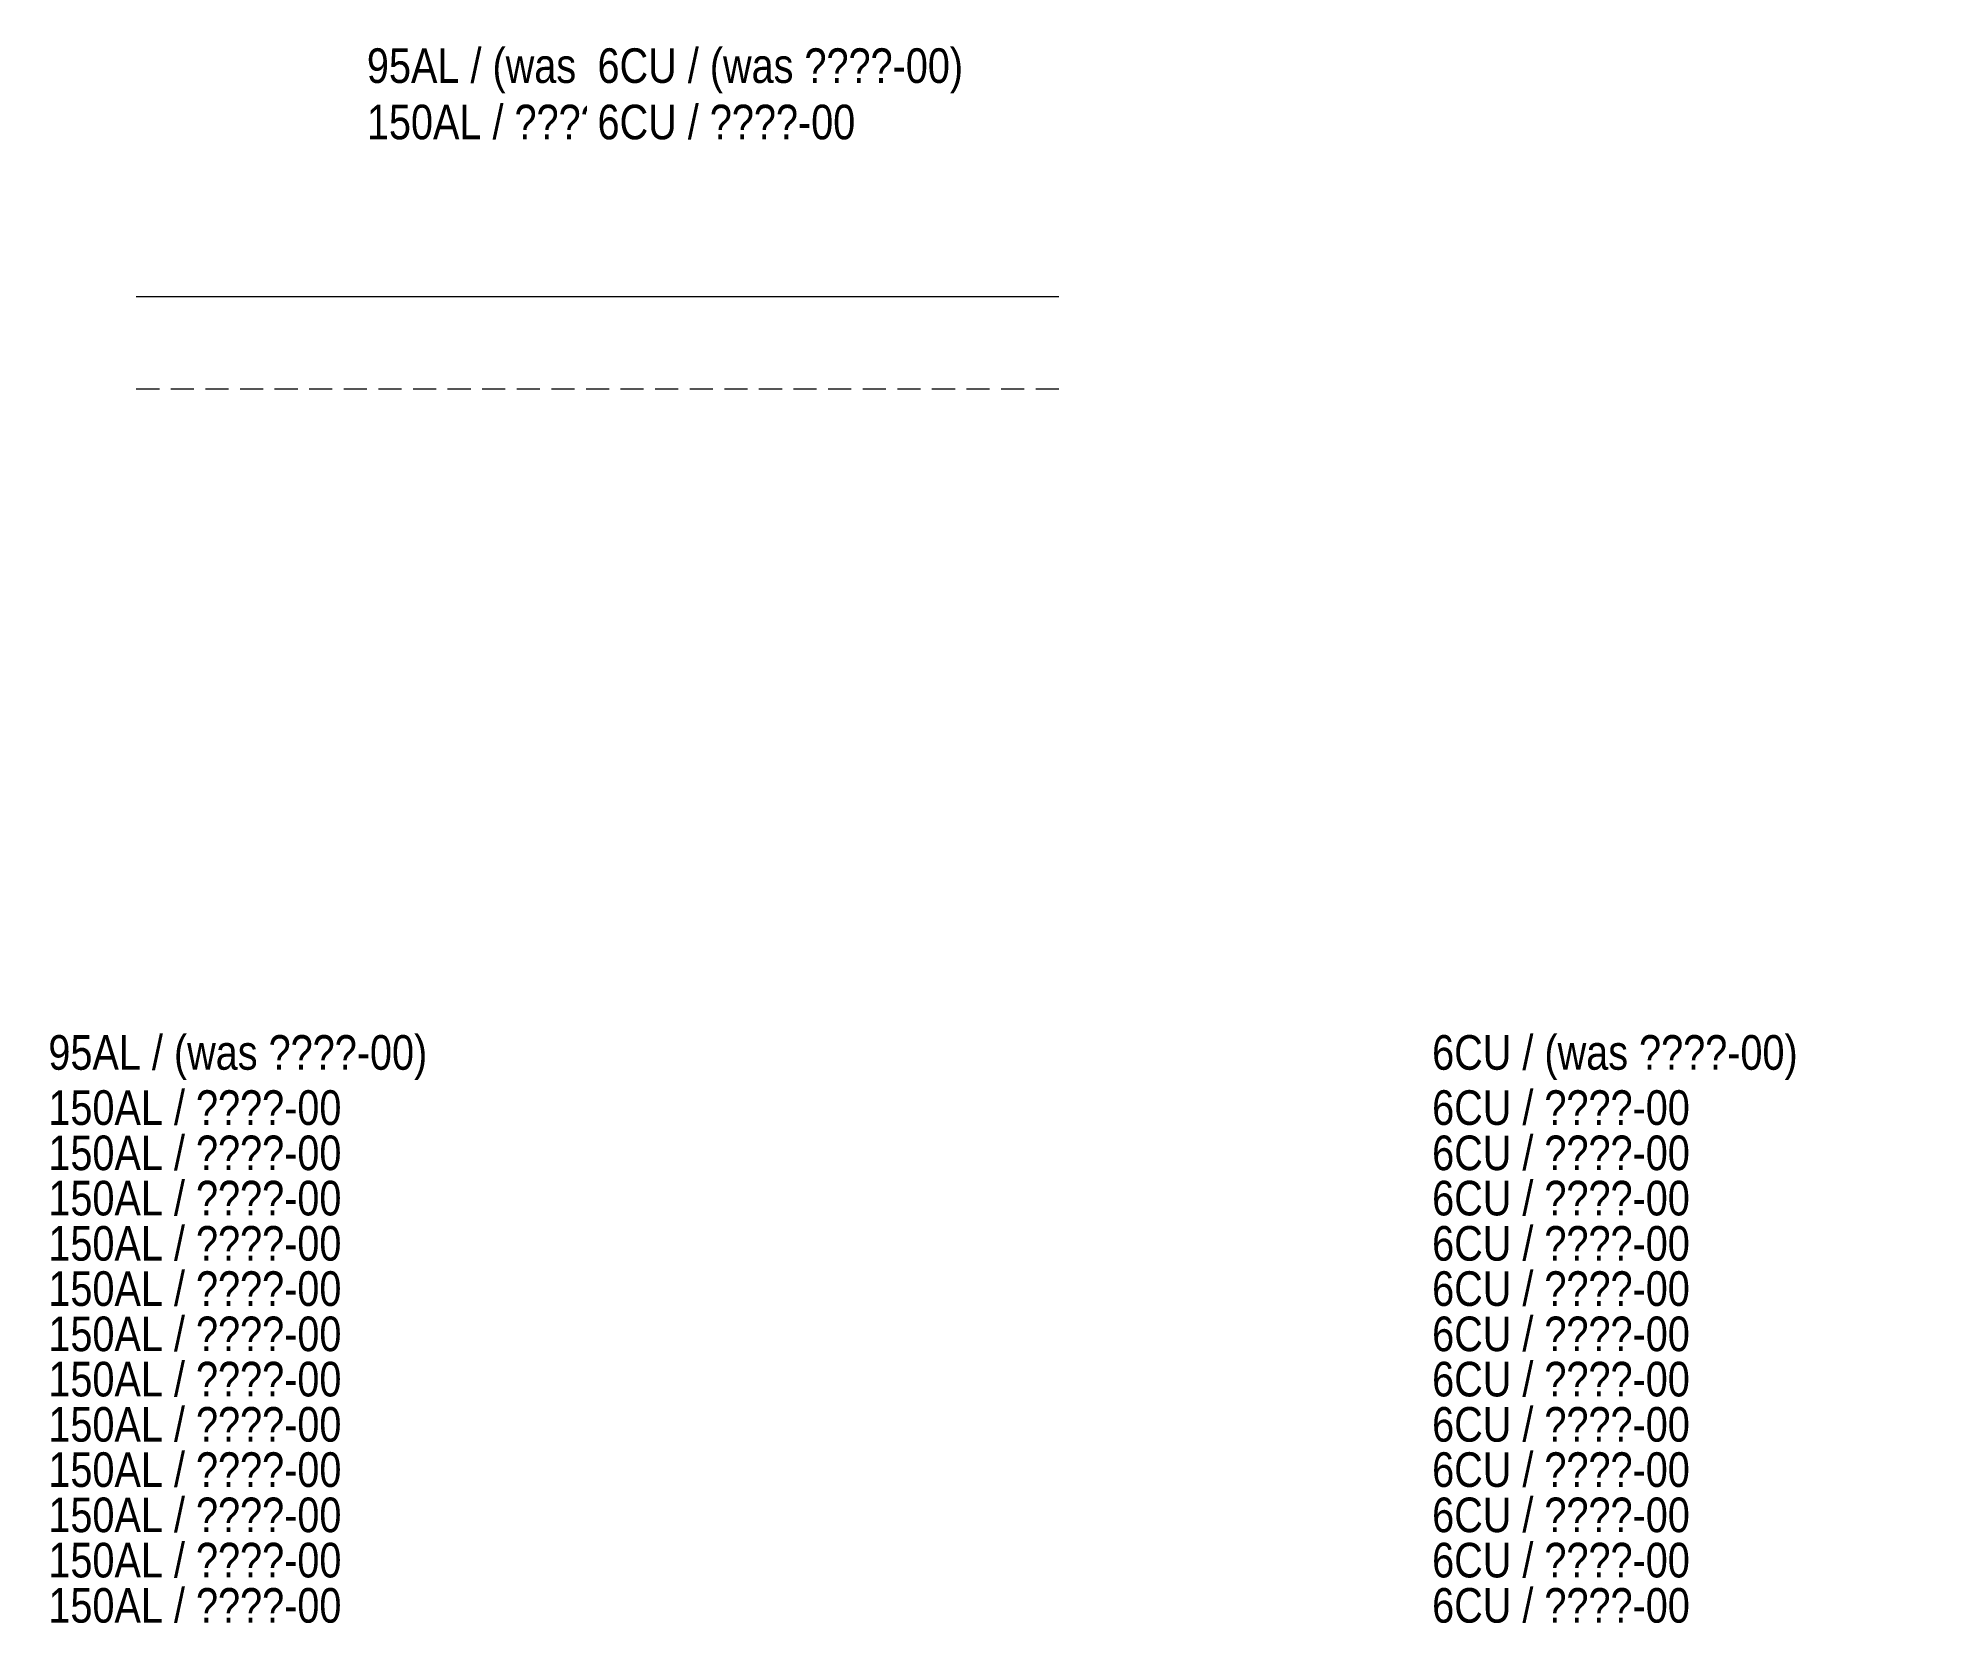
# Model space of a CAD drawing. Extents: x -2.1 to 39, y -7 to 27.6.
import ezdxf

# ---------------------------------------------------------------- set-up
doc = ezdxf.new("R2010")
doc.units = 0
doc.linetypes.add('DASHED', pattern=[0.75, 0.5, -0.25])
for name, color, linetype, lineweight in [('01 - Bestaande kabel', 125, 'Continuous', 0), ('Aansluiting LS K01', 120, 'DASHED', 0), ('Aansluiting LS K02', 52, 'DASHED', 0), ('Aansluiting LS K03', 5, 'DASHED', 0), ('Aansluiting LS K06', 30, 'DASHED', 0), ('Aansluiting LS K07', 252, 'DASHED', 0), ('Aansluiting LS K08', 244, 'DASHED', 0), ('Aansluiting LS K09', 104, 'DASHED', 0), ('Aansluiting LS K10', 1, 'DASHED', 0), ('Aansluiting LS K11', 190, 'DASHED', 0), ('Aansluiting LS K12', 201, 'DASHED', 0)]:
    doc.layers.add(name, color=color, linetype=linetype, lineweight=lineweight)
doc.layers.add('Aansluiting LS K04', color=3, linetype='DASHED', lineweight=0, true_color=0x00f000)
doc.layers.add('Aansluiting LS K05', color=6, linetype='DASHED', lineweight=0, true_color=0xeb00eb)
doc.styles.add('TECHBASE_ARIAL_NOVA_LIGHT', font='ArialNova-Light.ttf')

msp = doc.modelspace()

# ---------------------------------------------------------------- linework, layer by layer
at = {"layer": '01 - Bestaande kabel'}
msp.add_line((0, 22), (20, 22), dxfattribs=at)
at = {"layer": 'Aansluiting LS K10'}
msp.add_line((0, 20), (20, 20), dxfattribs=at)

# ---------------------------------------------------------------- texts
at = {"layer": '01 - Bestaande kabel', "char_height": 0.75, "width": 10.7, "attachment_point": 7, "style": 'TECHBASE_ARIAL_NOVA_LIGHT', "bg_fill": 3, "box_fill_scale": 1.3, "bg_fill_color": 7, "bg_fill_true_color": 16777215, "bg_fill_transparency": 0}
for s, insert in [('{95AL / (was ????-00)}', (-1.906, 5.015)), ('{6CU / (was ????-00)}', (28.094, 5.015))]:
    msp.add_mtext(s, dxfattribs=dict(at, insert=insert))
at = {"layer": 'Aansluiting LS K10', "insert": (5, 25.4), "char_height": 0.75, "width": 7.7, "attachment_point": 7, "style": 'TECHBASE_ARIAL_NOVA_LIGHT', "bg_fill": 3, "box_fill_scale": 1.3, "bg_fill_color": 7, "bg_fill_true_color": 16777215, "bg_fill_transparency": 0}
msp.add_mtext('150AL / ????-00', dxfattribs=at)

# ---------------------------------------------------------------- next in the draw order: texts
at = {"layer": '01 - Bestaande kabel', "insert": (5, 26.407), "char_height": 0.75, "width": 10.7, "attachment_point": 7, "style": 'TECHBASE_ARIAL_NOVA_LIGHT', "bg_fill": 3, "box_fill_scale": 1.3, "bg_fill_color": 7, "bg_fill_true_color": 16777215, "bg_fill_transparency": 0}
msp.add_mtext('95AL / (was ????-00)', dxfattribs=at)
at = {"layer": 'Aansluiting LS K01', "char_height": 0.75, "width": 7.7, "attachment_point": 7, "style": 'TECHBASE_ARIAL_NOVA_LIGHT', "bg_fill": 3, "box_fill_scale": 1.3, "bg_fill_color": 7, "bg_fill_true_color": 16777215, "bg_fill_transparency": 0}
for s, insert in [('{150AL / ????-00}', (-1.906, 4.034)), ('{6CU / ????-00}', (28.094, 4.034))]:
    msp.add_mtext(s, dxfattribs=dict(at, insert=insert))

# ---------------------------------------------------------------- next in the draw order: texts
at = {"layer": 'Aansluiting LS K02', "char_height": 0.75, "width": 7.7, "attachment_point": 7, "style": 'TECHBASE_ARIAL_NOVA_LIGHT', "bg_fill": 3, "box_fill_scale": 1.3, "bg_fill_color": 7, "bg_fill_true_color": 16777215, "bg_fill_transparency": 0}
for s, insert in [('{150AL / ????-00}', (-1.906, 3.053)), ('{6CU / ????-00}', (28.094, 3.053))]:
    msp.add_mtext(s, dxfattribs=dict(at, insert=insert))
at = {"layer": 'Aansluiting LS K10', "insert": (10, 25.4), "char_height": 0.75, "width": 7.7, "attachment_point": 7, "style": 'TECHBASE_ARIAL_NOVA_LIGHT', "bg_fill": 3, "box_fill_scale": 1.3, "bg_fill_color": 7, "bg_fill_true_color": 16777215, "bg_fill_transparency": 0}
msp.add_mtext('6CU / ????-00', dxfattribs=at)

# ---------------------------------------------------------------- next in the draw order: texts
at = {"layer": '01 - Bestaande kabel', "insert": (10, 26.407), "char_height": 0.75, "width": 10.7, "attachment_point": 7, "style": 'TECHBASE_ARIAL_NOVA_LIGHT', "bg_fill": 3, "box_fill_scale": 1.3, "bg_fill_color": 7, "bg_fill_true_color": 16777215, "bg_fill_transparency": 0}
msp.add_mtext('6CU / (was ????-00)', dxfattribs=at)
at = {"layer": 'Aansluiting LS K03', "char_height": 0.75, "width": 7.7, "attachment_point": 7, "style": 'TECHBASE_ARIAL_NOVA_LIGHT', "bg_fill": 3, "box_fill_scale": 1.3, "bg_fill_color": 7, "bg_fill_true_color": 16777215, "bg_fill_transparency": 0}
for s, insert in [('{150AL / ????-00}', (-1.906, 2.072)), ('{6CU / ????-00}', (28.094, 2.072))]:
    msp.add_mtext(s, dxfattribs=dict(at, insert=insert))

# ---------------------------------------------------------------- next in the draw order: texts
at = {"layer": 'Aansluiting LS K04', "char_height": 0.75, "width": 7.7, "attachment_point": 7, "style": 'TECHBASE_ARIAL_NOVA_LIGHT', "bg_fill": 3, "box_fill_scale": 1.3, "bg_fill_color": 7, "bg_fill_true_color": 16777215, "bg_fill_transparency": 0}
for s, insert in [('{150AL / ????-00}', (-1.906, 1.091)), ('{6CU / ????-00}', (28.094, 1.091))]:
    msp.add_mtext(s, dxfattribs=dict(at, insert=insert))

# ---------------------------------------------------------------- next in the draw order: texts
at = {"layer": 'Aansluiting LS K05', "char_height": 0.75, "width": 7.7, "attachment_point": 7, "style": 'TECHBASE_ARIAL_NOVA_LIGHT', "bg_fill": 3, "box_fill_scale": 1.3, "bg_fill_color": 7, "bg_fill_true_color": 16777215, "bg_fill_transparency": 0}
for s, insert in [('{150AL / ????-00}', (-1.906, 0.11)), ('{6CU / ????-00}', (28.094, 0.11))]:
    msp.add_mtext(s, dxfattribs=dict(at, insert=insert))

# ---------------------------------------------------------------- next in the draw order: texts
at = {"layer": 'Aansluiting LS K06', "char_height": 0.75, "width": 7.7, "attachment_point": 7, "style": 'TECHBASE_ARIAL_NOVA_LIGHT', "bg_fill": 3, "box_fill_scale": 1.3, "bg_fill_color": 7, "bg_fill_true_color": 16777215, "bg_fill_transparency": 0}
for s, insert in [('{150AL / ????-00}', (-1.906, -0.871)), ('{6CU / ????-00}', (28.094, -0.871))]:
    msp.add_mtext(s, dxfattribs=dict(at, insert=insert))

# ---------------------------------------------------------------- next in the draw order: texts
at = {"layer": 'Aansluiting LS K07', "char_height": 0.75, "width": 7.7, "attachment_point": 7, "style": 'TECHBASE_ARIAL_NOVA_LIGHT', "bg_fill": 3, "box_fill_scale": 1.3, "bg_fill_color": 7, "bg_fill_true_color": 16777215, "bg_fill_transparency": 0}
for s, insert in [('{150AL / ????-00}', (-1.906, -1.852)), ('{6CU / ????-00}', (28.094, -1.852))]:
    msp.add_mtext(s, dxfattribs=dict(at, insert=insert))

# ---------------------------------------------------------------- next in the draw order: texts
at = {"layer": 'Aansluiting LS K08', "char_height": 0.75, "width": 7.7, "attachment_point": 7, "style": 'TECHBASE_ARIAL_NOVA_LIGHT', "bg_fill": 3, "box_fill_scale": 1.3, "bg_fill_color": 7, "bg_fill_true_color": 16777215, "bg_fill_transparency": 0}
for s, insert in [('{150AL / ????-00}', (-1.906, -2.833)), ('{6CU / ????-00}', (28.094, -2.833))]:
    msp.add_mtext(s, dxfattribs=dict(at, insert=insert))

# ---------------------------------------------------------------- next in the draw order: texts
at = {"layer": 'Aansluiting LS K09', "char_height": 0.75, "width": 7.7, "attachment_point": 7, "style": 'TECHBASE_ARIAL_NOVA_LIGHT', "bg_fill": 3, "box_fill_scale": 1.3, "bg_fill_color": 7, "bg_fill_true_color": 16777215, "bg_fill_transparency": 0}
for s, insert in [('{150AL / ????-00}', (-1.906, -3.814)), ('{6CU / ????-00}', (28.094, -3.814))]:
    msp.add_mtext(s, dxfattribs=dict(at, insert=insert))

# ---------------------------------------------------------------- next in the draw order: texts
at = {"layer": 'Aansluiting LS K10', "char_height": 0.75, "width": 7.7, "attachment_point": 7, "style": 'TECHBASE_ARIAL_NOVA_LIGHT', "bg_fill": 3, "box_fill_scale": 1.3, "bg_fill_color": 7, "bg_fill_true_color": 16777215, "bg_fill_transparency": 0}
for s, insert in [('{150AL / ????-00}', (-1.906, -4.795)), ('{6CU / ????-00}', (28.094, -4.795))]:
    msp.add_mtext(s, dxfattribs=dict(at, insert=insert))

# ---------------------------------------------------------------- next in the draw order: texts
at = {"layer": 'Aansluiting LS K11', "char_height": 0.75, "width": 7.7, "attachment_point": 7, "style": 'TECHBASE_ARIAL_NOVA_LIGHT', "bg_fill": 3, "box_fill_scale": 1.3, "bg_fill_color": 7, "bg_fill_true_color": 16777215, "bg_fill_transparency": 0}
for s, insert in [('{150AL / ????-00}', (-1.906, -5.776)), ('{6CU / ????-00}', (28.094, -5.776))]:
    msp.add_mtext(s, dxfattribs=dict(at, insert=insert))

# ---------------------------------------------------------------- next in the draw order: texts
at = {"layer": 'Aansluiting LS K12', "char_height": 0.75, "width": 7.7, "attachment_point": 7, "style": 'TECHBASE_ARIAL_NOVA_LIGHT', "bg_fill": 3, "box_fill_scale": 1.3, "bg_fill_color": 7, "bg_fill_true_color": 16777215, "bg_fill_transparency": 0}
for s, insert in [('{150AL / ????-00}', (-1.906, -6.757)), ('{6CU / ????-00}', (28.094, -6.757))]:
    msp.add_mtext(s, dxfattribs=dict(at, insert=insert))

doc.saveas('drawing.dxf')
